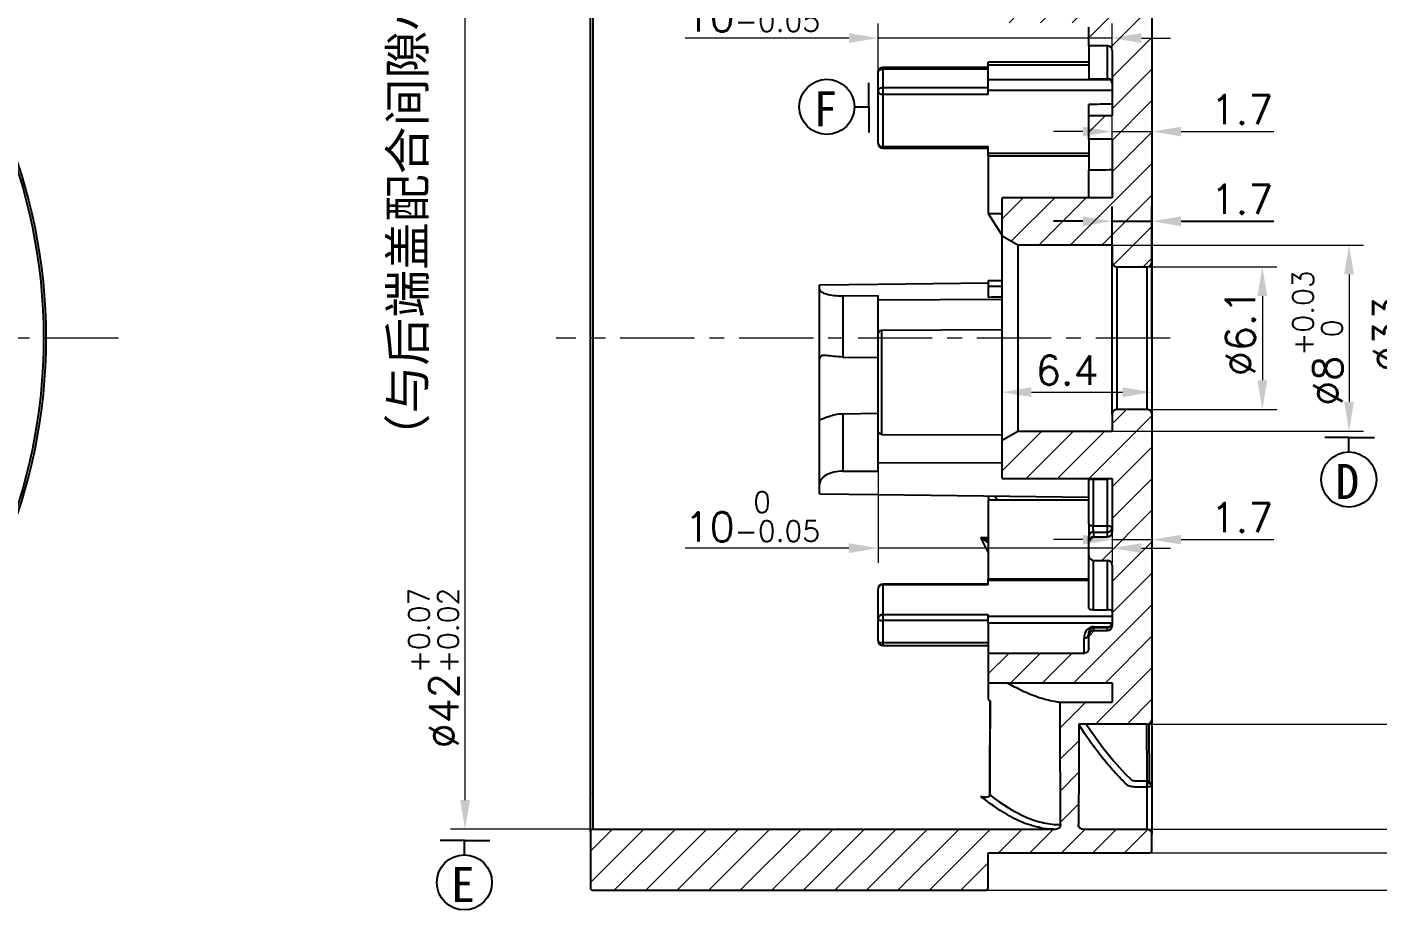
# Model space of a CAD drawing. Header units: millimetres. Extents: x 2517 to 6633, y 792 to 3241.
# Drawn here: x 3250.5 to 3308.2, y 950.7 to 988.4 of the extents above; entities that cross this region are included whole.
import ezdxf

# ---------------------------------------------------------------- set-up
doc = ezdxf.new("R2010")
doc.units = ezdxf.units.MM
doc.linetypes.add('CENTER', pattern=[50.8, 31.75, -6.35, 6.35, -6.35])
for name, color, linetype, lineweight in [('中心线', 1, 'CENTER', 9), ('填充', 3, 'Continuous', 9), ('实线', 7, 'Continuous', 25), ('尺寸标注', 2, 'Continuous', 9)]:
    doc.layers.add(name, color=color, linetype=linetype, lineweight=lineweight)
doc.styles.add('st', font='txt.shx')
doc.styles.get("Standard").update_dxf_attribs({"font": 'simfang.ttf'})
doc.dimstyles.new('st', dxfattribs={"dimscale": 0.5, "dimtxt": 2.5, "dimasz": 2.5, "dimexe": 1.25, "dimexo": 0, "dimtad": 1, "dimtoh": 1, "dimdsep": 46, "dimtxsty": 'st', "dimcen": 0, "dimclrd": 256, "dimclre": 256, "dimclrt": 3, "dimadec": 3, "dimazin": 2, "dimtfac": 1, "dimtmove": 0, "dimatfit": 1, "dimfxl": 0, "dimlwd": -1, "dimlwe": -1, "dimarcsym": 0})
pattern_1 = [(45, (-6.3946, -70.11885), (-0.6735192, 0.6735192), [])]

# ---------------------------------------------------------------- blocks, each defined once
blk = doc.blocks.new('*D294')
at = {"layer": 'Defpoints', "color": 0, "ltscale": 0.1, "transparency": 16777216}
for p in [(3298.351, 978.168), (3298.351, 972.068), (3303.272, 972.068)]:
    blk.add_point(p, dxfattribs=at)
at = {"layer": '尺寸标注', "ltscale": 0.1, "transparency": 16777216}
for p, q in [((3298.351, 978.168), (3303.897, 978.168)), ((3303.272, 976.918), (3303.272, 973.318)), ((3298.351, 972.068), (3303.897, 972.068))]:
    blk.add_line(p, q, dxfattribs=at)
for points in [[(3303.063, 976.918), (3303.48, 976.918), (3303.272, 978.168)], [(3303.063, 973.318), (3303.48, 973.318), (3303.272, 972.068)]]:
    blk.add_solid(points, dxfattribs=at)
at = {"layer": '尺寸标注', "color": 3, "ltscale": 0.1, "transparency": 16777216, "insert": (3302.334, 975.364), "char_height": 1.25, "attachment_point": 5, "rotation": 90, "style": 'st'}
blk.add_mtext('%%c6.1', dxfattribs=at)
blk = doc.blocks.new('*D295')
at = {"layer": 'Defpoints', "color": 0, "ltscale": 0.1, "transparency": 16777216}
for p in [(3296.851, 979.093), (3296.851, 971.143), (3306.977, 971.143)]:
    blk.add_point(p, dxfattribs=at)
at = {"layer": '尺寸标注', "ltscale": 0.1, "transparency": 16777216}
for p, q in [((3296.851, 979.093), (3307.602, 979.093)), ((3306.977, 977.843), (3306.977, 972.393)), ((3296.851, 971.143), (3307.602, 971.143))]:
    blk.add_line(p, q, dxfattribs=at)
for points in [[(3306.769, 977.843), (3307.186, 977.843), (3306.977, 979.093)], [(3306.769, 972.393), (3307.186, 972.393), (3306.977, 971.143)]]:
    blk.add_solid(points, dxfattribs=at)
at = {"layer": '尺寸标注', "color": 3, "ltscale": 0.1, "transparency": 16777216, "insert": (3305.629, 975.118), "char_height": 1.25, "attachment_point": 5, "rotation": 90, "style": 'st'}
blk.add_mtext('%%c8{}{\\H0.71x;\\C3;\\S+0.03^  0;}', dxfattribs=at)
blk = doc.blocks.new('*D296')
at = {"layer": 'Defpoints', "color": 0, "ltscale": 0.1, "transparency": 16777216}
for p in [(3269.196, 996.118), (3274.651, 996.118), (3274.651, 954.118)]:
    blk.add_point(p, dxfattribs=at)
at = {"layer": '尺寸标注', "ltscale": 0.1, "transparency": 16777216}
for p, q in [((3274.651, 996.118), (3268.571, 996.118)), ((3269.196, 955.368), (3269.196, 994.868)), ((3274.651, 954.118), (3268.571, 954.118))]:
    blk.add_line(p, q, dxfattribs=at)
for points in [[(3268.988, 994.868), (3269.404, 994.868), (3269.196, 996.118)], [(3268.988, 955.368), (3269.404, 955.368), (3269.196, 954.118)]]:
    blk.add_solid(points, dxfattribs=at)
at = {"layer": '尺寸标注', "color": 3, "ltscale": 0.1, "transparency": 16777216, "insert": (3267.848, 961.013), "char_height": 1.25, "attachment_point": 5, "rotation": 90, "style": 'st'}
blk.add_mtext('%%c42{}{\\H0.71x;\\C3;\\S+0.07^ +0.02;}', dxfattribs=at)
blk = doc.blocks.new('*D297')
at = {"layer": 'Defpoints', "color": 0, "ltscale": 0.1, "transparency": 16777216}
for p in [(3298.451, 997.118), (3317.362, 997.118), (3298.451, 953.118)]:
    blk.add_point(p, dxfattribs=at)
at = {"layer": '尺寸标注', "ltscale": 0.1, "transparency": 16777216}
for p, q in [((3298.451, 997.118), (3317.987, 997.118)), ((3317.362, 954.368), (3317.362, 995.868)), ((3298.451, 953.118), (3317.987, 953.118))]:
    blk.add_line(p, q, dxfattribs=at)
for points in [[(3317.154, 995.868), (3317.571, 995.868), (3317.362, 997.118)], [(3317.154, 954.368), (3317.571, 954.368), (3317.362, 953.118)]]:
    blk.add_solid(points, dxfattribs=at)
at = {"layer": '尺寸标注', "color": 3, "ltscale": 0.1, "transparency": 16777216, "insert": (3316.014, 961.864), "char_height": 1.25, "attachment_point": 5, "rotation": 90, "style": 'st'}
blk.add_mtext('%%c44{}{\\H0.71x;\\C3;\\S 0^ -0.05;}', dxfattribs=at)
blk = doc.blocks.new('*D298')
at = {"layer": 'Defpoints', "color": 0, "ltscale": 0.1, "transparency": 16777216}
for p in [(3291.451, 998.718), (3322.135, 998.718), (3291.451, 951.518)]:
    blk.add_point(p, dxfattribs=at)
at = {"layer": '尺寸标注', "ltscale": 0.1, "transparency": 16777216}
for p, q in [((3291.451, 998.718), (3322.76, 998.718)), ((3322.135, 952.768), (3322.135, 997.468)), ((3291.451, 951.518), (3322.76, 951.518))]:
    blk.add_line(p, q, dxfattribs=at)
for points in [[(3321.926, 997.468), (3322.343, 997.468), (3322.135, 998.718)], [(3321.926, 952.768), (3322.343, 952.768), (3322.135, 951.518)]]:
    blk.add_solid(points, dxfattribs=at)
at = {"layer": '尺寸标注', "color": 3, "ltscale": 0.1, "transparency": 16777216, "insert": (3321.197, 973.428), "char_height": 1.25, "attachment_point": 5, "rotation": 90, "style": 'st'}
blk.add_mtext('%%c47.2', dxfattribs=at)
blk = doc.blocks.new('*D299')
at = {"layer": 'Defpoints', "color": 0, "ltscale": 0.1, "transparency": 16777216}
for p in [(3298.351, 991.618), (3298.337, 958.618), (3309.565, 958.618)]:
    blk.add_point(p, dxfattribs=at)
at = {"layer": '尺寸标注', "ltscale": 0.1, "transparency": 16777216}
for p, q in [((3298.351, 991.618), (3310.19, 991.618)), ((3309.565, 990.368), (3309.565, 959.868)), ((3298.337, 958.618), (3310.19, 958.618))]:
    blk.add_line(p, q, dxfattribs=at)
for points in [[(3309.356, 990.368), (3309.773, 990.368), (3309.565, 991.618)], [(3309.356, 959.868), (3309.773, 959.868), (3309.565, 958.618)]]:
    blk.add_solid(points, dxfattribs=at)
at = {"layer": '尺寸标注', "color": 3, "ltscale": 0.1, "transparency": 16777216, "insert": (3308.627, 975.292), "char_height": 1.25, "attachment_point": 5, "rotation": 90, "style": 'st'}
blk.add_mtext('%%c33', dxfattribs=at)
blk = doc.blocks.new('*D300')
at = {"layer": 'Defpoints', "color": 0, "ltscale": 0.1, "transparency": 16777216}
for p in [(3298.351, 996.118), (3298.351, 954.118), (3312.146, 954.118)]:
    blk.add_point(p, dxfattribs=at)
at = {"layer": '尺寸标注', "ltscale": 0.1, "transparency": 16777216}
for p, q in [((3298.351, 996.118), (3312.771, 996.118)), ((3312.146, 994.868), (3312.146, 955.368)), ((3298.351, 954.118), (3312.771, 954.118))]:
    blk.add_line(p, q, dxfattribs=at)
for points in [[(3311.938, 994.868), (3312.355, 994.868), (3312.146, 996.118)], [(3311.938, 955.368), (3312.355, 955.368), (3312.146, 954.118)]]:
    blk.add_solid(points, dxfattribs=at)
at = {"layer": '尺寸标注', "color": 3, "ltscale": 0.1, "transparency": 16777216, "insert": (3311.209, 975.329), "char_height": 1.25, "attachment_point": 5, "rotation": 90, "style": 'st'}
blk.add_mtext('%%c42', dxfattribs=at)
blk = doc.blocks.new('*D305')
at = {"layer": 'Defpoints', "color": 0, "ltscale": 0.1, "transparency": 16777216}
for p in [(3292.151, 975.118), (3298.551, 975.118), (3298.551, 972.805)]:
    blk.add_point(p, dxfattribs=at)
at = {"layer": '尺寸标注', "ltscale": 0.1, "transparency": 16777216}
for p, q in [((3292.151, 975.118), (3292.151, 972.18)), ((3298.551, 975.118), (3298.551, 972.18)), ((3293.401, 972.805), (3297.301, 972.805))]:
    blk.add_line(p, q, dxfattribs=at)
for points in [[(3293.401, 973.014), (3293.401, 972.597), (3292.151, 972.805)], [(3297.301, 973.014), (3297.301, 972.597), (3298.551, 972.805)]]:
    blk.add_solid(points, dxfattribs=at)
at = {"layer": '尺寸标注', "color": 3, "ltscale": 0.1, "transparency": 16777216, "insert": (3294.933, 973.743), "char_height": 1.25, "attachment_point": 5, "style": 'st'}
blk.add_mtext('6.4', dxfattribs=at)
blk = doc.blocks.new('*D306')
at = {"layer": 'Defpoints', "color": 0, "ltscale": 0.1, "transparency": 16777216}
for p in [(3298.551, 983.948), (3296.851, 983.618), (3298.551, 983.618)]:
    blk.add_point(p, dxfattribs=at)
at = {"layer": '尺寸标注', "ltscale": 0.1, "transparency": 16777216}
for p, q in [((3296.851, 983.618), (3296.851, 984.573)), ((3298.551, 983.618), (3298.551, 984.573)), ((3295.601, 983.948), (3294.351, 983.948)), ((3296.851, 983.948), (3298.551, 983.948)), ((3299.801, 983.948), (3303.759, 983.948))]:
    blk.add_line(p, q, dxfattribs=at)
for points in [[(3295.601, 984.157), (3295.601, 983.74), (3296.851, 983.948)], [(3299.801, 984.157), (3299.801, 983.74), (3298.551, 983.948)]]:
    blk.add_solid(points, dxfattribs=at)
at = {"layer": '尺寸标注', "color": 3, "ltscale": 0.1, "transparency": 16777216, "insert": (3302.405, 984.886), "char_height": 1.25, "attachment_point": 5, "style": 'st'}
blk.add_mtext('1.7', dxfattribs=at)
blk = doc.blocks.new('*D307')
at = {"layer": 'Defpoints', "color": 0, "ltscale": 0.1, "transparency": 16777216}
for p in [(3286.851, 969.425), (3296.851, 969.118), (3296.851, 966.139)]:
    blk.add_point(p, dxfattribs=at)
at = {"layer": '尺寸标注', "ltscale": 0.1, "transparency": 16777216}
for p, q in [((3286.851, 969.425), (3286.851, 965.514)), ((3296.851, 969.118), (3296.851, 965.514)), ((3285.601, 966.139), (3278.597, 966.139)), ((3296.851, 966.139), (3286.851, 966.139)), ((3298.101, 966.139), (3299.351, 966.139))]:
    blk.add_line(p, q, dxfattribs=at)
for points in [[(3285.601, 966.347), (3285.601, 965.931), (3286.851, 966.139)], [(3298.101, 966.347), (3298.101, 965.931), (3296.851, 966.139)]]:
    blk.add_solid(points, dxfattribs=at)
at = {"layer": '尺寸标注', "color": 3, "ltscale": 0.1, "transparency": 16777216, "insert": (3281.474, 967.487), "char_height": 1.25, "attachment_point": 5, "style": 'st'}
blk.add_mtext('10{}{\\H0.71x;\\C3;\\S 0^ -0.05;}', dxfattribs=at)
blk = doc.blocks.new('*D332')
at = {"layer": 'Defpoints', "color": 0, "ltscale": 0.1, "transparency": 16777216}
for p in [(3296.851, 987.945), (3286.851, 986.491), (3296.851, 986.491)]:
    blk.add_point(p, dxfattribs=at)
at = {"layer": '尺寸标注', "ltscale": 0.1, "transparency": 16777216}
for p, q in [((3286.851, 986.491), (3286.851, 988.57)), ((3296.851, 986.491), (3296.851, 988.57)), ((3285.601, 987.945), (3278.597, 987.945)), ((3296.851, 987.945), (3286.851, 987.945)), ((3298.101, 987.945), (3299.351, 987.945))]:
    blk.add_line(p, q, dxfattribs=at)
for points in [[(3285.601, 988.154), (3285.601, 987.737), (3286.851, 987.945)], [(3298.101, 988.154), (3298.101, 987.737), (3296.851, 987.945)]]:
    blk.add_solid(points, dxfattribs=at)
at = {"layer": '尺寸标注', "color": 3, "ltscale": 0.1, "transparency": 16777216, "insert": (3281.474, 989.293), "char_height": 1.25, "attachment_point": 5, "style": 'st'}
blk.add_mtext('10{}{\\H0.71x;\\C3;\\S 0^ -0.05;}', dxfattribs=at)
blk = doc.blocks.new('*D443')
at = {"layer": 'Defpoints', "color": 0, "ltscale": 0.1, "transparency": 16777216}
for p in [(3296.851, 969.118), (3298.551, 969.118), (3298.551, 966.504)]:
    blk.add_point(p, dxfattribs=at)
at = {"layer": '尺寸标注', "ltscale": 0.1, "transparency": 16777216}
for p, q in [((3296.851, 969.118), (3296.851, 965.879)), ((3298.551, 969.118), (3298.551, 965.879)), ((3295.601, 966.504), (3294.351, 966.504)), ((3296.851, 966.504), (3298.551, 966.504)), ((3299.801, 966.504), (3303.759, 966.504))]:
    blk.add_line(p, q, dxfattribs=at)
for points in [[(3295.601, 966.712), (3295.601, 966.296), (3296.851, 966.504)], [(3299.801, 966.712), (3299.801, 966.296), (3298.551, 966.504)]]:
    blk.add_solid(points, dxfattribs=at)
at = {"layer": '尺寸标注', "color": 3, "ltscale": 0.1, "transparency": 16777216, "insert": (3302.405, 967.442), "char_height": 1.25, "attachment_point": 5, "style": 'st'}
blk.add_mtext('1.7', dxfattribs=at)
blk = doc.blocks.new('*D444')
at = {"layer": 'Defpoints', "color": 0, "ltscale": 0.1, "transparency": 16777216}
for p in [(3298.551, 980.113), (3296.851, 975.118), (3298.551, 975.118)]:
    blk.add_point(p, dxfattribs=at)
at = {"layer": '实线', "ltscale": 0.1, "transparency": 16777216}
for p, q in [((3296.851, 975.118), (3296.851, 980.738)), ((3298.551, 975.118), (3298.551, 980.738)), ((3295.601, 980.113), (3294.351, 980.113)), ((3296.851, 980.113), (3298.551, 980.113)), ((3299.801, 980.113), (3303.759, 980.113))]:
    blk.add_line(p, q, dxfattribs=at)
for points in [[(3295.601, 980.322), (3295.601, 979.905), (3296.851, 980.113)], [(3299.801, 980.322), (3299.801, 979.905), (3298.551, 980.113)]]:
    blk.add_solid(points, dxfattribs=at)
at = {"layer": '实线', "color": 3, "ltscale": 0.1, "transparency": 16777216, "insert": (3302.405, 981.051), "char_height": 1.25, "attachment_point": 5, "style": 'st'}
blk.add_mtext('1.7', dxfattribs=at)

msp = doc.modelspace()

# ---------------------------------------------------------------- hatches: boundary and pattern name
at = {"layer": '填充'}
h = msp.add_hatch(dxfattribs=at)
h.set_pattern_fill('ANSI31', color=256, scale=0.3, style=0)
h.set_pattern_definition(pattern_1)
edge = h.paths.add_edge_path()
edge.add_spline(control_points=[(3295.4108, 995.9166), (3295.4107, 995.9379), (3295.4144, 995.9594), (3295.4214, 995.9794), (3295.4284, 995.9994), (3295.4389, 996.0185), (3295.452, 996.0352), (3295.4655, 996.0524), (3295.482, 996.0675), (3295.5001, 996.0797), (3295.5194, 996.0927), (3295.5411, 996.1026), (3295.5636, 996.1089), (3295.5838, 996.1146), (3295.605, 996.1175), (3295.626, 996.1175)], knot_values=[0, 0, 0, 0, 0.0000637, 0.0000637, 0.0000637, 0.0001272, 0.0001272, 0.0001272, 0.0001927, 0.0001927, 0.0001927, 0.0002625, 0.0002625, 0.0002625, 0.0003253, 0.0003253, 0.0003253, 0.0003253], weights=[1, 1, 1, 1, 1, 1, 1, 1, 1, 1, 1, 1, 1, 1, 1, 1], degree=3, periodic=0)
edge.add_line((3295.626, 996.1175), (3298.3509, 996.1175))
edge.add_arc((3298.3509, 996.3175), 0.2, 270, 360)
edge.add_line((3298.5509, 996.3175), (3298.5509, 997.0175))
edge.add_arc((3298.4509, 997.0175), 0.1, 360, 450)
edge.add_line((3298.4509, 997.1175), (3291.5509, 997.1175))
edge.add_line((3291.5509, 997.1175), (3291.5509, 998.6175))
edge.add_arc((3291.4509, 998.6175), 0.1, 0, 90)
edge.add_line((3291.4509, 998.7175), (3289.6509, 998.7175))
edge.add_arc((3289.6509, 998.6175), 0.1, 90, 180)
edge.add_line((3289.5509, 998.6175), (3289.5509, 998.0175))
edge.add_arc((3289.3509, 998.0175), 0.2, -90, 0, ccw=False)
edge.add_line((3289.3509, 997.8175), (3274.7509, 997.8175))
edge.add_arc((3274.7509, 997.6175), 0.2, 90, 180)
edge.add_line((3274.5509, 997.6175), (3274.5509, 996.2175))
edge.add_arc((3274.6509, 996.2175), 0.1, 180, 270)
edge.add_line((3274.6509, 996.1175), (3294.4329, 996.1175))
edge.add_spline(control_points=[(3294.4329, 996.1175), (3294.4584, 996.1175), (3294.4842, 996.1132), (3294.5083, 996.1048), (3294.5324, 996.0964), (3294.5554, 996.0837), (3294.5752, 996.0675), (3294.5941, 996.0519), (3294.6107, 996.0327), (3294.6228, 996.0114), (3294.6342, 995.9916), (3294.6421, 995.9694), (3294.6457, 995.9469), (3294.6473, 995.9369), (3294.6481, 995.9267), (3294.648, 995.9166)], knot_values=[0, 0, 0, 0, 0.0000765, 0.0000765, 0.0000765, 0.0001532, 0.0001532, 0.0001532, 0.0002269, 0.0002269, 0.0002269, 0.0002953, 0.0002953, 0.0002953, 0.0003253, 0.0003253, 0.0003253, 0.0003253], weights=[1, 1, 1, 1, 1, 1, 1, 1, 1, 1, 1, 1, 1, 1, 1, 1], degree=3, periodic=0)
edge.add_spline(control_points=[(3294.648, 995.9166), (3294.6438, 994.9431), (3294.6394, 993.9696), (3294.6348, 992.9962), (3294.6312, 992.2247), (3294.6274, 991.4532), (3294.6235, 990.6816)], knot_values=[0.0000613, 0.0000613, 0.0000613, 0.0000613, 0.0029817, 0.0029817, 0.0029817, 0.0052963, 0.0052963, 0.0052963, 0.0052963], weights=[1, 1, 1, 1, 1, 1, 1], degree=3, periodic=0)
edge.add_line((3294.6235, 990.6816), (3296.8509, 990.6816))
edge.add_line((3296.8509, 990.6816), (3296.8509, 989.8476))
edge.add_line((3296.8509, 989.8476), (3291.5509, 989.8476))
edge.add_line((3291.5509, 989.8476), (3291.5509, 988.5951))
edge.add_line((3291.5509, 988.5951), (3295.9588, 988.5951))
edge.add_arc((3296.0509, 988.4175), 0.2, 117.420164, 180)
edge.add_line((3295.8509, 988.4175), (3295.8509, 987.6175))
edge.add_line((3295.8509, 987.6175), (3296.6509, 987.6175))
edge.add_arc((3296.6509, 987.4175), 0.2, 0, 90, ccw=False)
edge.add_line((3296.8509, 987.4175), (3296.8509, 984.6175))
edge.add_line((3296.8509, 984.6175), (3295.8509, 984.6175))
edge.add_line((3295.8509, 984.6175), (3295.8509, 983.6175))
edge.add_line((3295.8509, 983.6175), (3296.8509, 983.6175))
edge.add_line((3296.8509, 983.6175), (3296.8509, 981.1175))
edge.add_line((3296.8509, 981.1175), (3292.1509, 981.1175))
edge.add_line((3292.1509, 981.1175), (3292.1509, 979.4771))
edge.add_line((3292.1509, 979.4771), (3292.8169, 979.0925))
edge.add_line((3292.8169, 979.0925), (3296.8509, 979.0925))
edge.add_line((3296.8509, 979.0925), (3296.8509, 978.3675))
edge.add_arc((3297.0509, 978.3675), 0.2, 180, 270)
edge.add_line((3297.0509, 978.1675), (3298.3509, 978.1675))
edge.add_arc((3298.3509, 978.3675), 0.2, 270, 360)
edge.add_line((3298.5509, 978.3675), (3298.5509, 991.4175))
edge.add_arc((3298.3509, 991.4175), 0.2, 360, 450)
edge.add_line((3298.3509, 991.6175), (3295.4286, 991.6175))
edge.add_line((3295.4286, 991.6175), (3295.4108, 995.9166))
h = msp.add_hatch(dxfattribs=at)
h.set_pattern_fill('ANSI31', color=256, scale=0.3, style=0)
h.set_pattern_definition(pattern_1)
edge = h.paths.add_edge_path(flags=0)
edge.add_spline(control_points=[(3294.6235, 959.5534), (3294.6278, 958.7025), (3294.6319, 957.8515), (3294.6359, 957.0005), (3294.6401, 956.1065), (3294.6441, 955.2125), (3294.648, 954.3185)], knot_values=[0.0013669, 0.0013669, 0.0013669, 0.0013669, 0.0039199, 0.0039199, 0.0039199, 0.0066019, 0.0066019, 0.0066019, 0.0066019], weights=[1, 1, 1, 1, 1, 1, 1], degree=3, periodic=0)
edge.add_spline(control_points=[(3294.648, 954.3185), (3294.6481, 954.2973), (3294.6445, 954.2757), (3294.6375, 954.2557), (3294.6304, 954.2357), (3294.6199, 954.2166), (3294.6068, 954.1999), (3294.5934, 954.1827), (3294.5769, 954.1676), (3294.5588, 954.1554), (3294.5394, 954.1424), (3294.5177, 954.1325), (3294.4953, 954.1261), (3294.4751, 954.1204), (3294.4539, 954.1175), (3294.4329, 954.1175)], knot_values=[0, 0, 0, 0, 0.0000637, 0.0000637, 0.0000637, 0.0001272, 0.0001272, 0.0001272, 0.0001927, 0.0001927, 0.0001927, 0.0002625, 0.0002625, 0.0002625, 0.0003253, 0.0003253, 0.0003253, 0.0003253], weights=[1, 1, 1, 1, 1, 1, 1, 1, 1, 1, 1, 1, 1, 1, 1, 1], degree=3, periodic=0)
edge.add_line((3294.4329, 954.1175), (3274.6509, 954.1175))
edge.add_arc((3274.6509, 954.0175), 0.1, 90, 180)
edge.add_line((3274.5509, 954.0175), (3274.5509, 951.6175))
edge.add_arc((3274.6509, 951.6175), 0.1, 180, 270)
edge.add_line((3274.6509, 951.5175), (3291.4509, 951.5175))
edge.add_arc((3291.4509, 951.6175), 0.1, 270, 360)
edge.add_line((3291.5509, 951.6175), (3291.5509, 953.1175))
edge.add_line((3291.5509, 953.1175), (3298.4509, 953.1175))
edge.add_arc((3298.4509, 953.2175), 0.1, 270, 360)
edge.add_line((3298.5509, 953.2175), (3298.5509, 953.9175))
edge.add_arc((3298.3509, 953.9175), 0.2, 0, 90)
edge.add_line((3298.3509, 954.1175), (3295.626, 954.1175))
edge.add_spline(control_points=[(3295.626, 954.1175), (3295.6005, 954.1175), (3295.5746, 954.1218), (3295.5505, 954.1302), (3295.5264, 954.1386), (3295.5034, 954.1514), (3295.4837, 954.1676), (3295.4647, 954.1831), (3295.4482, 954.2024), (3295.436, 954.2237), (3295.4247, 954.2435), (3295.4167, 954.2657), (3295.4131, 954.2882), (3295.4115, 954.2982), (3295.4107, 954.3083), (3295.4108, 954.3184)], knot_values=[0, 0, 0, 0, 0.0000765, 0.0000765, 0.0000765, 0.0001532, 0.0001532, 0.0001532, 0.0002269, 0.0002269, 0.0002269, 0.0002954, 0.0002954, 0.0002954, 0.0003253, 0.0003253, 0.0003253, 0.0003253], weights=[1, 1, 1, 1, 1, 1, 1, 1, 1, 1, 1, 1, 1, 1, 1, 1], degree=3, periodic=0)
edge.add_line((3295.4108, 954.3184), (3295.4286, 958.6175))
edge.add_line((3295.4286, 958.6175), (3298.3509, 958.6175))
edge.add_arc((3298.3509, 958.8175), 0.2, 270, 360)
edge.add_line((3298.5509, 958.8175), (3298.5509, 971.8675))
edge.add_arc((3298.3509, 971.8675), 0.2, 0, 90)
edge.add_line((3298.3509, 972.0675), (3297.0509, 972.0675))
edge.add_arc((3297.0509, 971.8675), 0.2, 90, 180)
edge.add_line((3296.8509, 971.8675), (3296.8509, 971.1425))
edge.add_line((3296.8509, 971.1425), (3293.0169, 971.1425))
edge.add_line((3293.0169, 971.1425), (3292.1509, 970.6425))
edge.add_line((3292.1509, 970.6425), (3292.1509, 969.1175))
edge.add_line((3292.1509, 969.1175), (3296.8509, 969.1175))
edge.add_line((3296.8509, 969.1175), (3296.8509, 966.8175))
edge.add_arc((3296.6509, 966.8175), 0.2, 270, 360, ccw=False)
edge.add_line((3296.6509, 966.6175), (3296.0509, 966.6175))
edge.add_arc((3296.0509, 966.4175), 0.2, 90, 180)
edge.add_line((3295.8509, 966.4175), (3295.8509, 965.8175))
edge.add_arc((3296.0509, 965.8175), 0.2, 180, 270)
edge.add_line((3296.0509, 965.6175), (3296.6509, 965.6175))
edge.add_arc((3296.6509, 965.4175), 0.2, 0, 90, ccw=False)
edge.add_line((3296.8509, 965.4175), (3296.8509, 962.8175))
edge.add_arc((3296.6509, 962.8175), 0.2, 270, 360, ccw=False)
edge.add_line((3296.6509, 962.6175), (3296.0509, 962.6175))
edge.add_arc((3296.0509, 962.4175), 0.2, 90, 180)
edge.add_line((3295.8509, 962.4175), (3295.8509, 961.8608))
edge.add_spline(control_points=[(3295.8509, 961.8608), (3295.8509, 961.854), (3295.8506, 961.8473), (3295.8501, 961.8406), (3295.8478, 961.8133), (3295.8408, 961.786), (3295.8295, 961.7612), (3295.8183, 961.7369), (3295.8027, 961.7141), (3295.7835, 961.6954), (3295.7659, 961.6782), (3295.7449, 961.664), (3295.7222, 961.6545), (3295.7098, 961.6493), (3295.6968, 961.6454), (3295.6837, 961.643), (3295.6729, 961.641), (3295.6619, 961.64), (3295.6509, 961.64)], knot_values=[0.0010224, 0.0010224, 0.0010224, 0.0010224, 0.0010425, 0.0010425, 0.0010425, 0.0011246, 0.0011246, 0.0011246, 0.0012051, 0.0012051, 0.0012051, 0.001279, 0.001279, 0.001279, 0.0013188, 0.0013188, 0.0013188, 0.0013516, 0.0013516, 0.0013516, 0.0013516], weights=[1, 1, 1, 1, 1, 1, 1, 1, 1, 1, 1, 1, 1, 1, 1, 1, 1, 1, 1], degree=3, periodic=0)
edge.add_line((3295.6509, 961.64), (3291.5509, 961.64))
edge.add_line((3291.5509, 961.64), (3291.5509, 960.3874))
edge.add_line((3291.5509, 960.3874), (3296.8509, 960.3874))
edge.add_line((3296.8509, 960.3874), (3296.8509, 959.5534))
edge.add_line((3296.8509, 959.5534), (3294.6235, 959.5534))

# ---------------------------------------------------------------- linework, layer by layer
at = {"layer": '中心线', "ltscale": 0.1}
for p, q in [((3254.3827, 975.1175), (3201.0195, 975.1175)), ((3299.3265, 975.1175), (3273.0869, 975.1175))]:
    msp.add_line(p, q, dxfattribs=at)
at = {"layer": '实线'}
for p, q in [((3274.5509, 954.0175), (3274.5509, 996.2175)), ((3274.6509, 996.1175), (3274.6509, 954.1175)), ((3298.5509, 991.4175), (3298.5509, 978.3675)), ((3295.8509, 987.6175), (3295.8509, 988.4175)), ((3296.6509, 987.6175), (3295.8509, 987.6175)), ((3295.8509, 987.6175), (3295.8509, 986.2089)), ((3296.6509, 986.2089), (3296.6509, 987.6175)), ((3296.8509, 987.4175), (3296.8509, 984.6175)), ((3295.8509, 986.9169), (3291.5509, 986.9169)), ((3291.5509, 986.8057), (3291.5509, 986.9169)), ((3291.5509, 986.8057), (3295.8509, 986.8057)), ((3291.5509, 986.1746), (3291.5509, 986.8057)), ((3286.8509, 985.7063), (3286.8509, 986.4912)), ((3291.5509, 986.6912), (3287.0509, 986.6912)), ((3287.0509, 986.6912), (3287.0509, 986.6171)), ((3287.0509, 986.6171), (3287.0509, 985.8322)), ((3291.5509, 986.6171), (3287.0509, 986.6171)), ((3295.8509, 986.2089), (3296.6509, 986.2089)), ((3286.8509, 983.4407), (3286.8509, 985.7063)), ((3287.0509, 985.8322), (3287.0509, 985.5341)), ((3287.0509, 985.8322), (3291.5509, 985.8322)), ((3291.5509, 985.7228), (3291.5509, 986.1746)), ((3291.5509, 986.1746), (3296.7751, 986.1746)), ((3291.5509, 985.7228), (3296.8509, 985.7228)), ((3291.5509, 985.5341), (3291.5509, 985.7228)), ((3287.0509, 985.5341), (3287.0509, 983.3054)), ((3291.5509, 985.5341), (3287.0509, 985.5341)), ((3295.8509, 984.6175), (3295.8509, 985.1083)), ((3296.8509, 984.6175), (3295.8509, 984.6175)), ((3295.8509, 983.6175), (3295.8509, 984.6175)), ((3296.8509, 983.6175), (3295.8509, 983.6175)), ((3295.8509, 983.6175), (3295.8509, 982.2973)), ((3296.8509, 983.6175), (3296.8509, 981.1175)), ((3287.0509, 983.3054), (3291.5509, 983.3054)), ((3287.0509, 983.3054), (3287.0509, 983.2407)), ((3287.0509, 983.2407), (3291.5509, 983.2407)), ((3291.5509, 983.0208), (3291.5509, 983.3054)), ((3291.5509, 982.9168), (3291.5509, 983.0208)), ((3291.5509, 983.0208), (3295.8509, 983.0208)), ((3291.5509, 982.9168), (3295.8509, 982.9168)), ((3291.5509, 982.9168), (3291.5509, 980.4407)), ((3295.8509, 981.1175), (3295.8509, 982.2973)), ((3292.1509, 979.5925), (3292.1509, 981.1175)), ((3296.8509, 981.1175), (3292.1509, 981.1175)), ((3291.5509, 980.4407), (3291.5522, 980.4407)), ((3291.5522, 980.4407), (3292.1509, 980.4407)), ((3291.5522, 980.4407), (3292.1509, 979.5095)), ((3292.1509, 970.6425), (3292.1509, 979.5925)), ((3292.8169, 979.0925), (3292.1509, 979.4771)), ((3296.8509, 979.0925), (3292.8169, 979.0925)), ((3292.8169, 979.0925), (3292.8169, 971.1425)), ((3296.8509, 979.0925), (3296.8509, 978.3675)), ((3296.8509, 971.8675), (3296.8509, 978.3675)), ((3297.0509, 978.1675), (3298.3509, 978.1675)), ((3297.0509, 978.1675), (3297.0509, 972.0675)), ((3298.3509, 972.0675), (3298.3509, 978.1675)), ((3298.5509, 978.3675), (3298.5509, 971.8675)), ((3291.5509, 977.5777), (3291.5509, 977.3408)), ((3291.5509, 977.5777), (3292.1509, 977.5777)), ((3284.3509, 977.1969), (3284.3509, 977.3991)), ((3284.3509, 974.2385), (3284.3509, 977.1969)), ((3291.5509, 977.3408), (3291.5509, 976.8605)), ((3291.5509, 977.3408), (3292.1509, 977.3408)), ((3285.3422, 976.9274), (3286.8509, 976.9369)), ((3285.3422, 976.9274), (3285.3422, 974.3101)), ((3286.8509, 976.7524), (3286.8509, 976.9369)), ((3286.8509, 976.7524), (3292.1509, 976.7858)), ((3286.8509, 975.291), (3286.8509, 976.7524)), ((3286.8509, 971.156), (3286.8509, 975.291)), ((3286.9996, 975.453), (3286.9996, 971.0033)), ((3284.3509, 971.6472), (3284.3509, 974.2385)), ((3285.3422, 974.3101), (3286.8509, 974.2919)), ((3285.3422, 971.8874), (3286.8509, 971.9092)), ((3285.3422, 971.8874), (3285.3422, 969.4296)), ((3296.8509, 971.8675), (3296.8509, 971.1425)), ((3298.3509, 972.0675), (3297.0509, 972.0675)), ((3298.5509, 971.8675), (3298.5509, 958.8175)), ((3284.3509, 968.8732), (3284.3509, 971.6472)), ((3286.8509, 969.7995), (3286.8509, 971.156)), ((3292.1509, 970.758), (3292.8169, 971.1425)), ((3292.1509, 969.1175), (3292.1509, 970.6425)), ((3292.8169, 971.1425), (3296.8509, 971.1425)), ((3286.8509, 969.7995), (3292.1509, 969.7835)), ((3286.8509, 969.4251), (3286.8509, 969.7995)), ((3285.3422, 969.4296), (3286.8509, 969.4251)), ((3292.1509, 969.1175), (3296.8509, 969.1175)), ((3295.8509, 967.1666), (3295.8509, 969.0944)), ((3296.0474, 969.0829), (3296.0474, 967.095)), ((3296.6544, 967.0926), (3296.6544, 969.081)), ((3296.8509, 969.1175), (3296.8509, 966.8175)), ((3284.3509, 968.4629), (3284.3509, 968.8732)), ((3291.5509, 968.3712), (3291.5509, 968.2751)), ((3291.5529, 968.3712), (3291.5531, 968.2751)), ((3291.8428, 968.3675), (3291.947, 968.2074)), ((3291.5509, 968.2751), (3291.5531, 968.2751)), ((3291.5509, 968.2074), (3291.5509, 964.8132)), ((3291.5509, 968.2074), (3295.8509, 968.2074)), ((3291.5531, 968.2751), (3291.5932, 968.2074)), ((3291.2448, 966.5931), (3291.5509, 966.5931)), ((3291.5509, 965.9734), (3291.2448, 966.5931)), ((3295.8509, 966.4175), (3295.8509, 966.6332)), ((3296.0509, 966.8282), (3296.0509, 966.6175)), ((3296.0509, 966.6175), (3296.6509, 966.6175)), ((3296.6509, 966.6175), (3296.6509, 966.8259)), ((3295.8509, 965.8175), (3295.8509, 966.4175)), ((3295.8509, 963.5634), (3295.8509, 965.8175)), ((3296.0474, 965.6176), (3296.0474, 963.5054)), ((3296.0509, 965.6175), (3296.6509, 965.6175)), ((3296.6544, 963.5024), (3296.6544, 965.6175)), ((3296.8509, 965.4175), (3296.8509, 962.8175)), ((3286.8509, 963.1131), (3286.8509, 964.4032)), ((3291.5509, 964.6032), (3287.0509, 964.6032)), ((3287.0509, 964.6032), (3287.0509, 964.5774)), ((3287.0509, 964.5774), (3287.0509, 963.3082)), ((3291.5509, 964.5774), (3287.0509, 964.5774)), ((3295.8509, 964.8132), (3291.5509, 964.8132)), ((3291.5509, 964.7698), (3291.5509, 964.8132)), ((3291.5509, 964.5774), (3291.5509, 964.7698)), ((3291.5509, 964.7698), (3295.8509, 964.7698)), ((3286.8509, 962.1701), (3286.8509, 963.1131)), ((3287.0509, 963.3082), (3291.5509, 963.3082)), ((3287.0509, 963.3082), (3287.0509, 963.0414)), ((3291.5509, 963.2311), (3291.5509, 963.3082)), ((3291.5509, 963.2311), (3296.8509, 963.2311)), ((3291.5509, 962.9401), (3291.5509, 963.2311)), ((3291.5509, 963.0414), (3287.0509, 963.0414)), ((3287.0509, 963.0414), (3287.0509, 962.0984)), ((3291.5509, 962.9401), (3291.5509, 961.64)), ((3291.5509, 962.9401), (3296.8461, 962.9401)), ((3296.0509, 962.7809), (3296.7538, 962.7809)), ((3296.0509, 962.738), (3296.0509, 962.7809)), ((3296.6509, 962.738), (3296.0509, 962.738)), ((3296.0509, 962.738), (3296.0509, 962.6175)), ((3296.0509, 962.6175), (3296.6509, 962.6175)), ((3296.6509, 962.6175), (3296.6509, 962.738)), ((3287.0509, 962.0984), (3291.5509, 962.0984)), ((3287.0509, 962.0984), (3287.0509, 961.9701)), ((3287.0509, 961.9701), (3291.5509, 961.9701)), ((3295.6509, 961.64), (3295.6509, 962.2955)), ((3295.8509, 962.4175), (3295.8509, 962.4619)), ((3295.8509, 961.8608), (3295.8509, 962.4175)), ((3291.5509, 961.64), (3291.5509, 960.3874)), ((3295.6509, 961.64), (3291.5509, 961.64)), ((3291.5509, 960.3874), (3296.8509, 960.3874)), ((3291.5509, 960.3874), (3291.5509, 959.6624)), ((3291.5526, 960.3874), (3291.5526, 960.3181)), ((3291.5526, 960.3181), (3291.5531, 959.6624)), ((3296.8509, 960.3874), (3296.8509, 959.5534)), ((3291.5509, 959.6624), (3291.5531, 959.6624)), ((3294.6235, 959.5534), (3296.8509, 959.5534)), ((3298.3509, 958.6175), (3295.4286, 958.6175)), ((3298.5509, 958.8175), (3298.5509, 953.9175)), ((3297.8534, 956.1912), (3298.3461, 956.1912)), ((3298.3461, 955.9255), (3298.3461, 956.1912)), ((3274.5511, 955.6792), (3274.5514, 955.6656)), ((3298.3509, 954.1175), (3298.3509, 955.9255)), ((3298.4463, 956.1549), (3298.4856, 956.055)), ((3274.5509, 954.0175), (3274.5509, 951.6175)), ((3294.4329, 954.1175), (3274.6509, 954.1175)), ((3298.3509, 954.1175), (3295.626, 954.1175)), ((3298.5509, 953.2175), (3298.5509, 953.9175)), ((3291.5509, 953.1175), (3298.4509, 953.1175)), ((3291.5509, 951.6175), (3291.5509, 953.1175)), ((3274.6509, 951.5175), (3291.4509, 951.5175))]:
    msp.add_line(p, q, dxfattribs=at)
at = {"layer": '实线', "color": 1, "ltscale": 0.1}
for p, q in [((3286.4523, 985.004), (3286.4523, 986.032)), ((3285.8373, 985.004), (3286.4523, 985.004)), ((3286.4523, 985.004), (3286.4523, 983.9086)), ((3306.9689, 970.8656), (3305.9408, 970.8656)), ((3306.9689, 970.2507), (3306.9689, 970.8656)), ((3306.9689, 970.8656), (3308.0642, 970.8656)), ((3269.166, 953.6408), (3268.138, 953.6408)), ((3269.166, 953.0259), (3269.166, 953.6408)), ((3269.166, 953.6408), (3270.2614, 953.6408))]:
    msp.add_line(p, q, dxfattribs=at)
at = {"layer": '实线', "flags": 128}
for points in [[(3286.8509, 986.4912), (3286.8547, 986.5158), (3286.8661, 986.5394), (3286.8846, 986.5612), (3286.9095, 986.5802), (3286.9398, 986.5959), (3286.9744, 986.6075), (3287.0119, 986.6147), (3287.0509, 986.6171)], [(3286.8509, 985.7063), (3286.8547, 985.7308), (3286.8661, 985.7545), (3286.8846, 985.7762), (3286.9095, 985.7953), (3286.9398, 985.8109), (3286.9744, 985.8226), (3287.0119, 985.8297), (3287.0509, 985.8322)], [(3284.3509, 977.3991), (3286.8509, 977.4269), (3291.5509, 977.4791)], [(3286.9996, 975.453), (3292.13, 975.4819), (3292.1509, 975.4821)], [(3286.9996, 971.0033), (3292.13, 970.9899), (3292.1509, 970.9898)], [(3296.0474, 969.0829), (3296.0472, 969.1138), (3296.0472, 969.1175)], [(3284.3509, 968.4629), (3286.8509, 968.431), (3295.8509, 968.3165)], [(3295.8509, 967.1666), (3295.8547, 967.1528), (3295.8658, 967.1395), (3295.8839, 967.1272), (3295.9082, 967.1164), (3295.938, 967.1075), (3295.9719, 967.1008), (3296.0089, 967.0966), (3296.0474, 967.095)], [(3296.6544, 967.0926), (3296.6929, 967.091), (3296.7298, 967.0868), (3296.7638, 967.0801), (3296.7935, 967.0712), (3296.8179, 967.0604), (3296.836, 967.0481), (3296.8471, 967.0348), (3296.8509, 967.021)], [(3286.8509, 963.1131), (3286.8547, 963.0991), (3286.8661, 963.0856), (3286.8846, 963.0732), (3286.9095, 963.0624), (3286.9398, 963.0535), (3286.9744, 963.0468), (3287.0119, 963.0428), (3287.0509, 963.0414)], [(3286.8509, 962.1701), (3286.8547, 962.1561), (3286.8661, 962.1427), (3286.8846, 962.1303), (3286.9095, 962.1194), (3286.9398, 962.1105), (3286.9744, 962.1039), (3287.0119, 962.0998), (3287.0509, 962.0984)], [(3295.4286, 958.6175), (3295.4215, 956.9098), (3295.4108, 954.3184)], [(3295.7388, 958.6175), (3296.4368, 957.6257), (3296.9182, 957.0313), (3297.4116, 956.4942), (3297.6632, 956.2483), (3297.6998, 956.2207), (3297.7496, 956.2033), (3297.813, 956.1932), (3297.8533, 956.1912), (3297.8534, 956.1912), (3297.8534, 956.1912)], [(3291.6198, 955.5864), (3291.6125, 955.5948), (3291.6109, 955.6009)], [(3291.6198, 955.586), (3291.6125, 955.5944), (3291.6109, 955.6005)]]:
    msp.add_lwpolyline(points, dxfattribs=at)
at = {"layer": '实线'}
for radius in [23.6, 23.5]:
    msp.add_circle((3227.6815, 975.1175), radius, dxfattribs=at)
at = {"layer": '实线', "color": 1, "ltscale": 0.1}
for centre in [(3284.6593, 985.004), (3306.9689, 969.0726), (3269.166, 951.8478)]:
    msp.add_circle(centre, 1.1781, dxfattribs=at)
at = {"layer": '实线'}
for centre, radius, start, end in [((3296.6509, 987.4175), 0.2, 0, 90), ((3287.0509, 986.4912), 0.2, 90, 180), ((3287.0379, 985.7213), 0.1877, 184.595714, 273.95536), ((3287.0509, 983.4407), 0.2, 180, 270), ((3287.0238, 983.4808), 0.1775, 193.043529, 278.785501), ((3297.0509, 978.3675), 0.2, 180, 270), ((3298.3509, 978.3675), 0.2, 270, 0), ((3297.0509, 971.8675), 0.2, 90, 180), ((3298.3509, 971.8675), 0.2, 0, 90), ((3296.0484, 966.6307), 0.1976, 89.290039, 179.271879), ((3296.0509, 966.4175), 0.2, 90, 180), ((3290.627, 967.0381), 6.0276, 357.982283, 0.518412), ((3296.6533, 967.0234), 0.1976, 269.298071, 359.280288), ((3296.6509, 966.8175), 0.2, 270, 0), ((3296.0509, 965.8175), 0.2, 180, 270), ((3296.6509, 965.4175), 0.2, 0, 90), ((3287.0509, 964.4032), 0.2, 90, 180), ((3287.0388, 964.3893), 0.1884, 86.330307, 175.787033), ((3287.0485, 963.1106), 0.1976, 89.311621, 179.295267), ((3296.0509, 962.4175), 0.2, 90, 180), ((3296.6509, 962.8175), 0.2, 270, 0), ((3287.0509, 962.1701), 0.2, 180, 270), ((3295.6663, 962.4804), 0.1855, 265.240917, 354.27604), ((3298.3509, 958.8175), 0.2, 270, 0), ((3307.3872, 956.1672), 9.0395, 179.847889, 181.532184), ((3298.5213, 956.1343), 0.0871, 209.032011, 245.740143), ((3274.6509, 954.0175), 0.1, 90, 180), ((3298.3509, 953.9175), 0.2, 0, 90), ((3298.4509, 953.2175), 0.1, 270, 0), ((3274.6509, 951.6175), 0.1, 180, 270), ((3291.4509, 951.6175), 0.1, 270, 0)]:
    msp.add_arc(centre, radius, start, end, dxfattribs=at)
for centre, major_axis, ratio, start_param, end_param in [((3239.5609, 975.1175), (693.2085, 7.6162), 0.0135635, 1.4879083, 1.4893557), ((3239.5609, 975.1175), (486.9647, 5.3502), 0.0135635, 1.4527272, 1.4547948), ((2915.8627, 971.5174), (985.4624, 8.2669), 0.0024053, 1.1789907, 1.1796493), ((3228.1047, 975.1892), (355.1978, -2.2225), 0.0162951, 4.9049584, 4.9066997), ((3228.1047, 975.1892), (475.5067, -2.9752), 0.0162951, 4.8558665, 4.8571564), ((3228.1012, 975.1175), (475.5067, -3.047), 0.0166877, 4.8558863, 4.8571614), ((3239.5609, 975.1175), (693.2085, -4.3374), 0.0162951, 4.7940669, 4.7949455)]:
    msp.add_ellipse(centre, major_axis=major_axis, ratio=ratio, start_param=start_param, end_param=end_param, dxfattribs=at)
for points in [[(3296.7751, 986.1746), (3296.74, 986.1967), (3296.6961, 986.2089), (3296.6509, 986.2089)], [(3296.8509, 986.0309), (3296.8509, 986.0915), (3296.8227, 986.1446), (3296.7751, 986.1746)], [(3296.7538, 962.7809), (3296.7212, 962.7568), (3296.6859, 962.7428), (3296.6509, 962.738)], [(3291.5531, 959.6624), (3291.5814, 959.6395), (3291.6096, 959.6168), (3291.6377, 959.5945)], [(3298.3461, 956.1912), (3298.3466, 956.1912), (3298.3472, 956.1912), (3298.3477, 956.1912)], [(3298.3509, 955.9255), (3298.3493, 955.9255), (3298.3477, 955.9255), (3298.3461, 955.9255)], [(3291.6198, 955.5864), (3291.6198, 955.5863), (3291.6198, 955.5862), (3291.6198, 955.586)]]:
    msp.add_open_spline(points, degree=3, dxfattribs=at)
for points, knots in [([(3284.3509, 977.1969), (3284.3509, 977.1606), (3284.3763, 977.1251), (3284.4749, 977.0591), (3284.5478, 977.0291), (3284.8212, 976.9543), (3285.0784, 976.9258), (3285.3422, 976.9274)], [0, 0, 0, 0, 0.25, 0.25, 0.5, 0.5, 1, 1, 1, 1]), ([(3286.8509, 975.291), (3286.8509, 975.332), (3286.865, 975.3723), (3286.9191, 975.4337), (3286.9584, 975.4528), (3286.9996, 975.453)], [0, 0, 0, 0, 0.5, 0.5, 1, 1, 1, 1]), ([(3285.3422, 974.3101), (3285.2092, 974.3117), (3285.0794, 974.3222), (3284.8388, 974.349), (3284.7288, 974.3647), (3284.546, 974.379), (3284.4718, 974.377), (3284.3747, 974.3363), (3284.3509, 974.2969), (3284.3509, 974.2385)], [0, 0, 0, 0, 0.25, 0.25, 0.5, 0.5, 0.75, 0.75, 1, 1, 1, 1]), ([(3284.376, 971.6403), (3284.3791, 971.6386), (3284.3916, 971.6315), (3284.4929, 971.6766), (3284.6794, 971.7538), (3284.9436, 971.8424), (3285.1817, 971.8829), (3285.3187, 971.8867), (3285.3422, 971.8874)], [0, 0, 0, 0, 0.0650463, 0.2702054, 0.4749139, 0.7021125, 0.9489608, 1, 1, 1, 1]), ([(3286.9996, 971.0033), (3286.9837, 971.0034), (3286.9677, 971.006), (3286.9527, 971.0111), (3286.9378, 971.0161), (3286.9237, 971.0236), (3286.9113, 971.0329), (3286.8986, 971.0425), (3286.8874, 971.0541), (3286.8785, 971.067), (3286.869, 971.0806), (3286.8617, 971.096), (3286.8572, 971.1118), (3286.853, 971.1261), (3286.8509, 971.1411), (3286.8509, 971.156)], [0, 0, 0, 0, 0.00004759373, 0.00004759373, 0.00004759373, 0.00009510557, 0.00009510557, 0.00009510557, 0.00014386629, 0.00014386629, 0.00014386629, 0.00019591639, 0.00019591639, 0.00019591639, 0.00024289214, 0.00024289214, 0.00024289214, 0.00024289214]), ([(3285.3422, 969.4296), (3285.2103, 969.43), (3285.0811, 969.4157), (3284.8405, 969.3601), (3284.7306, 969.3187), (3284.4572, 969.1647), (3284.3509, 969.0206), (3284.3509, 968.8732)], [0, 0, 0, 0, 0.25, 0.25, 0.5, 0.5, 1, 1, 1, 1]), ([(3295.8509, 969.0944), (3295.8509, 969.0881), (3295.8713, 969.0849), (3295.9426, 969.0825), (3295.9938, 969.0829), (3296.0474, 969.0829)], [0, 0, 0, 0, 0.5, 0.5, 1, 1, 1, 1]), ([(3296.6544, 969.081), (3296.655, 969.0816), (3296.6695, 969.0951), (3296.6836, 969.1066), (3296.6971, 969.1175)], [0, 0, 0, 0, 0.0459648, 1, 1, 1, 1]), ([(3295.8509, 967.1666), (3295.8509, 967.0589), (3295.8509, 966.9351), (3295.8509, 966.7345), (3295.8509, 966.6587), (3295.8509, 966.6332)], [0, 0, 0, 0, 0.5, 0.5, 1, 1, 1, 1]), ([(3291.5509, 966.3745), (3291.5457, 966.3768), (3291.5074, 966.3942), (3291.4028, 966.4678), (3291.3049, 966.5431), (3291.2456, 966.5924), (3291.2448, 966.5931)], [0, 0, 0, 0, 0.0599328, 0.4380885, 0.9918, 1, 1, 1, 1]), ([(3291.2448, 966.5931), (3291.2459, 966.5927), (3291.3195, 966.5637), (3291.4253, 966.5239), (3291.5223, 966.5013), (3291.5509, 966.4946)], [0, 0, 0, 0, 0.0103145, 0.7085745, 1, 1, 1, 1]), ([(3296.0509, 966.8282), (3296.0499, 966.841), (3296.0489, 966.8789), (3296.0476, 966.9793), (3296.0473, 967.0411), (3296.0474, 967.095)], [0, 0, 0, 0, 0.5, 0.5, 1, 1, 1, 1]), ([(3295.8509, 963.5634), (3295.8509, 963.5479), (3295.872, 963.533), (3295.9443, 963.5119), (3295.9952, 963.5057), (3296.0474, 963.5054)], [0, 0, 0, 0, 0.5, 0.5, 1, 1, 1, 1]), ([(3296.8509, 963.4478), (3296.8509, 963.4614), (3296.8302, 963.4754), (3296.7572, 963.496), (3296.7062, 963.5022), (3296.6544, 963.5024)], [0, 0, 0, 0, 0.5, 0.5, 1, 1, 1, 1]), ([(3296.0509, 962.7809), (3296.0092, 962.7809), (3295.9691, 962.7726), (3295.8982, 962.7455), (3295.868, 962.7274), (3295.7895, 962.6679), (3295.7535, 962.6219), (3295.6712, 962.482), (3295.6509, 962.3869), (3295.6509, 962.2955)], [0, 0, 0, 0, 0.125, 0.125, 0.25, 0.25, 0.5, 0.5, 1, 1, 1, 1]), ([(3295.8509, 962.4619), (3295.8509, 962.5073), (3295.859, 962.5551), (3295.8927, 962.6295), (3295.9073, 962.6548), (3295.9415, 962.6918), (3295.955, 962.7041), (3295.9917, 962.7264), (3296.0175, 962.738), (3296.0509, 962.738)], [0, 0, 0, 0, 0.5, 0.5, 0.75, 0.75, 0.875, 0.875, 1, 1, 1, 1]), ([(3296.7538, 962.7809), (3296.7831, 962.8027), (3296.8026, 962.8287), (3296.8317, 962.8829), (3296.8409, 962.9111), (3296.8461, 962.9401)], [0, 0, 0, 0, 0.5, 0.5, 1, 1, 1, 1]), ([(3295.8509, 961.8608), (3295.8509, 961.8057), (3295.8318, 961.7504), (3295.7601, 961.667), (3295.7058, 961.64), (3295.6509, 961.64)], [0, 0, 0, 0, 0.5, 0.5, 1, 1, 1, 1]), ([(3292.3602, 960.3874), (3292.5727, 960.2715), (3293.0272, 960.0237), (3293.6957, 959.7597), (3294.2346, 959.6126), (3294.5425, 959.5658), (3294.6235, 959.5534)], [0, 0, 0, 0, 0.271461, 0.5804939, 0.8895273, 1, 1, 1, 1]), ([(3291.6247, 959.6049), (3291.6247, 959.5982), (3291.6177, 958.2636), (3291.6146, 956.9289), (3291.6114, 955.6009)], [0, 0, 0, 0, 0.0049735, 1, 1, 1, 1]), ([(3291.6377, 959.5945), (3291.6352, 959.1737), (3291.6329, 958.7529), (3291.6309, 958.3322), (3291.6264, 957.417), (3291.6228, 956.5017), (3291.6198, 955.5864)], [0, 0, 0, 0, 0.0013486886, 0.0013486886, 0.0013486886, 0.0042820691, 0.0042820691, 0.0042820691, 0.0042820691]), ([(3294.648, 954.3185), (3294.6441, 955.2125), (3294.6401, 956.1065), (3294.6359, 957.0005), (3294.6319, 957.8515), (3294.6278, 958.7025), (3294.6235, 959.5534)], [0.0001808867, 0.0001808867, 0.0001808867, 0.0001808867, 0.0028629542, 0.0028629542, 0.0028629542, 0.0054158821, 0.0054158821, 0.0054158821, 0.0054158821]), ([(3298.3461, 955.9255), (3298.2132, 955.9261), (3298.0234, 955.9269), (3297.7854, 955.9236), (3297.6455, 955.9453), (3297.5395, 955.9809), (3297.4057, 956.0927), (3297.15, 956.3584), (3296.7299, 956.806), (3296.1513, 957.5353), (3295.7175, 958.1269), (3295.4477, 958.5707), (3295.4286, 958.6021)], [0, 0, 0, 0, 0.0633174, 0.0904704, 0.1117204, 0.1330539, 0.1538074, 0.2531899, 0.452293, 0.6513966, 0.9753436, 1, 1, 1, 1]), ([(3298.3461, 956.1912), (3298.3441, 956.8127), (3298.3414, 957.6215), (3298.3375, 958.4302), (3298.3366, 958.6175)], [0, 0, 0, 0, 0.7684221, 1, 1, 1, 1]), ([(3298.4464, 956.1129), (3298.4457, 956.3399), (3298.4431, 957.1819), (3298.4389, 958.024), (3298.4358, 958.6392)], [0, 0, 0, 0, 0.2694785, 1, 1, 1, 1]), ([(3298.3477, 956.1912), (3298.3528, 956.1908), (3298.3645, 956.1899), (3298.3842, 956.1812), (3298.4115, 956.1594), (3298.4309, 956.1309), (3298.4427, 956.1109), (3298.4459, 956.1094), (3298.4466, 956.1107), (3298.4465, 956.1127), (3298.4464, 956.1129)], [0, 0, 0, 0, 0.0734582, 0.1667147, 0.3300131, 0.6894609, 0.885299, 0.9467122, 0.9951102, 1, 1, 1, 1]), ([(3298.4856, 956.055), (3298.5032, 956.0068), (3298.5033, 955.9705), (3298.4776, 955.9429), (3298.4647, 955.937), (3298.4341, 955.9308), (3298.4219, 955.9292), (3298.3914, 955.9267), (3298.3719, 955.9258), (3298.3509, 955.9255)], [0, 0, 0, 0, 0.5, 0.5, 0.75, 0.75, 0.875, 0.875, 1, 1, 1, 1]), ([(3298.4505, 956.0815), (3298.4506, 956.0814), (3298.4511, 956.0801), (3298.449, 956.0867), (3298.4462, 956.098), (3298.4471, 956.11), (3298.4474, 956.1136)], [0, 0, 0, 0, 0.04550805, 0.38171409, 0.8141909, 1, 1, 1, 1]), ([(3291.6198, 955.586), (3291.6197, 955.5629), (3291.6106, 955.5443), (3291.5869, 955.5179), (3291.5721, 955.5089), (3291.526, 955.4888), (3291.4919, 955.4841), (3291.3885, 955.4815), (3291.317, 955.4954), (3291.2448, 955.519)], [0, 0, 0, 0, 0.125, 0.125, 0.25, 0.25, 0.5, 0.5, 1, 1, 1, 1]), ([(3291.2448, 955.519), (3291.2459, 955.5189), (3291.3007, 955.5104), (3291.3551, 955.5103), (3291.4084, 955.5102)], [0, 0, 0, 0, 0.01955435, 1, 1, 1, 1]), ([(3293.6779, 954.2148), (3293.526, 954.2515), (3293.1261, 954.3482), (3292.46, 954.6704), (3291.8002, 955.0903), (3291.3839, 955.4117), (3291.2448, 955.519)], [0, 0, 0, 0, 0.19606117, 0.51606871, 0.83830845, 1, 1, 1, 1]), ([(3291.6198, 955.586), (3292.1646, 955.1713), (3292.6778, 954.8528), (3293.43, 954.5321), (3293.6777, 954.4515), (3294.1659, 954.3449), (3294.4072, 954.3184), (3294.648, 954.3185)], [0, 0, 0, 0, 0.5, 0.5, 0.75, 0.75, 1, 1, 1, 1]), ([(3294.4329, 954.1175), (3294.2331, 954.1213), (3293.983, 954.126), (3293.7291, 954.1999), (3293.6779, 954.2148)], [0, 0, 0, 0, 0.7985178, 1, 1, 1, 1]), ([(3294.648, 954.3185), (3294.6483, 954.2634), (3294.6229, 954.2103), (3294.5422, 954.1376), (3294.4878, 954.1175), (3294.4329, 954.1175)], [0, 0, 0, 0, 0.5, 0.5, 1, 1, 1, 1]), ([(3295.626, 954.1175), (3295.571, 954.1175), (3295.517, 954.1373), (3295.4358, 954.2103), (3295.4106, 954.2633), (3295.4108, 954.3184)], [0, 0, 0, 0, 0.5, 0.5, 1, 1, 1, 1])]:
    msp.add_open_spline(points, degree=3, knots=knots, dxfattribs=at)

# ---------------------------------------------------------------- texts
at = {"layer": '实线', "insert": (3266.8299, 984.1632), "char_height": 1.5, "width": 36.804944, "attachment_point": 5, "rotation": 90}
msp.add_mtext('（与后端盖配合间隙小于0.05）', dxfattribs=at)
at = {"layer": '实线', "color": 1, "char_height": 1.5, "width": 2.977465, "attachment_point": 5}
for s, insert in [('F', (3284.5966, 984.9197)), ('D', (3306.9062, 968.9883)), ('E', (3269.1033, 951.7635))]:
    msp.add_mtext(s, dxfattribs=dict(at, insert=insert))

# ---------------------------------------------------------------- dimensions: what is measured, and where the dimension line sits
at = {"layer": '实线', "ltscale": 0.1}
dim = msp.add_linear_dim(base=(3298.5509, 980.1132), p1=(3296.8509, 975.1175), p2=(3298.5509, 975.1175), dimstyle='st', dxfattribs=at)
dim.commit()
dim.dimension.update_dxf_attribs({"geometry": '*D444', "text_midpoint": (3302.4051, 980.1132), "dimtype": 160})
at = {"layer": '尺寸标注', "ltscale": 0.1}
for base, p1, p2, picture, middle in [((3322.1347, 998.7175), (3291.4509, 951.5175), (3291.4509, 998.7175), '*D298', (3322.1347, 973.4284)), ((3312.1465, 954.1175), (3298.3509, 996.1175), (3298.3509, 954.1175), '*D300', (3312.1465, 975.3289)), ((3309.5648, 958.6175), (3298.3509, 991.6175), (3298.3366, 958.6175), '*D299', (3309.5648, 975.2922)), ((3303.2715, 972.0675), (3298.3509, 978.1675), (3298.3509, 972.0675), '*D294', (3303.2715, 975.3639))]:
    dim = msp.add_linear_dim(base=base, p1=p1, p2=p2, angle=90, text='%%c<>', dimstyle='st', dxfattribs=at)
    dim.commit()
    dim.dimension.update_dxf_attribs({"geometry": picture, "text_midpoint": middle, "dimtype": 160})
for base, p1, p2, text, override, picture, middle in [((3317.3623, 997.1175), (3298.4509, 953.1175), (3298.4509, 997.1175), '%%c<>{}{\\H0.71x;\\C3;\\S 0^ -0.05;}', {"dimtp": 0, "dimtm": 0.05, "dimtdec": 2, "dimtzin": 8}, '*D297', (3317.3623, 961.8635)), ((3269.1959, 996.1175), (3274.6509, 954.1175), (3274.6509, 996.1175), '%%c<>{}{\\H0.71x;\\C3;\\S+0.07^ +0.02;}', {"dimtp": 0.07, "dimtm": -0.02, "dimtdec": 2, "dimtzin": 8}, '*D296', (3269.1959, 961.0128)), ((3306.9774, 971.1425), (3296.8509, 979.0925), (3296.8509, 971.1425), '%%c8{}{\\H0.71x;\\C3;\\S+0.03^  0;}', {"dimtp": 0.03, "dimtm": 0, "dimtdec": 2, "dimtzin": 8}, '*D295', (3306.9774, 975.1175))]:
    dim = msp.add_linear_dim(base=base, p1=p1, p2=p2, angle=90, text=text, dimstyle='st', override=override, dxfattribs=at)
    dim.commit()
    dim.dimension.update_dxf_attribs({"geometry": picture, "text_midpoint": middle, "dimtype": 160})
for base, p1, p2, picture, middle in [((3296.8509, 987.9454), (3286.8509, 986.4912), (3296.8509, 986.4912), '*D332', (3281.4738, 987.9454)), ((3296.8509, 966.1388), (3286.8509, 969.4251), (3296.8509, 969.1175), '*D307', (3281.4738, 966.1388))]:
    dim = msp.add_linear_dim(base=base, p1=p1, p2=p2, text='<>{}{\\H0.71x;\\C3;\\S 0^ -0.05;}', dimstyle='st', override={"dimtp": 0, "dimtm": 0.05, "dimtdec": 2, "dimtzin": 8}, dxfattribs=at)
    dim.commit()
    dim.dimension.update_dxf_attribs({"geometry": picture, "text_midpoint": middle, "dimtype": 160})
for base, p1, p2, picture, middle in [((3298.5509, 983.9482), (3296.8509, 983.6175), (3298.5509, 983.6175), '*D306', (3302.4051, 983.9482)), ((3298.5509, 972.8053), (3292.1509, 975.1175), (3298.5509, 975.1175), '*D305', (3294.9326, 972.8053)), ((3298.5509, 966.504), (3296.8509, 969.1175), (3298.5509, 969.1175), '*D443', (3302.4051, 966.504))]:
    dim = msp.add_linear_dim(base=base, p1=p1, p2=p2, dimstyle='st', dxfattribs=at)
    dim.commit()
    dim.dimension.update_dxf_attribs({"geometry": picture, "text_midpoint": middle, "dimtype": 160})

doc.saveas('drawing.dxf')
